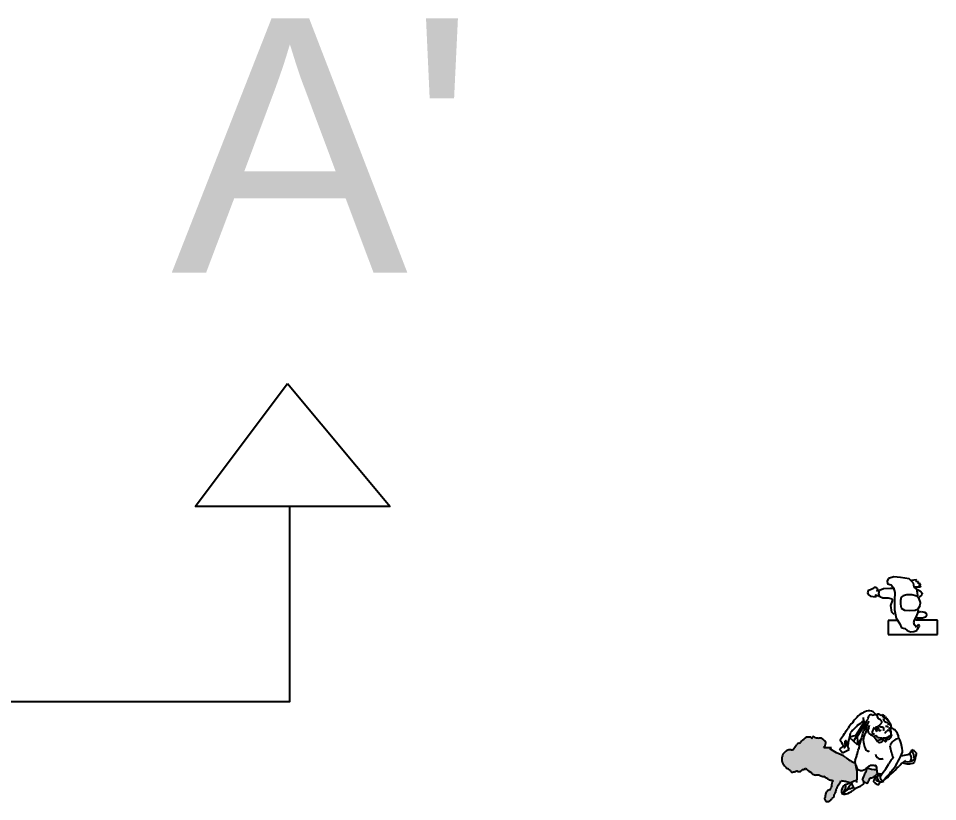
# Model space of a CAD drawing. Header units: millimetres. Extents: x -17017 to 2697, y 1903 to 18260.
# Drawn here: x -16985.793 to -16983.882, y 18221.517 to 18223.145 of the extents above; entities that cross this region are included whole.
import ezdxf

# ---------------------------------------------------------------- set-up
doc = ezdxf.new("R2010")
doc.units = ezdxf.units.MM
doc.linetypes.add('0', pattern=[0])
for name, color, linetype in [('BONGDO', 8, 'Continuous'), ('DIEN HOA', 111, 'Continuous'), ('DIENHOA', 3, 'Continuous'), ('NET 01', 8, 'Continuous')]:
    doc.layers.add(name, color=color, linetype=linetype)
doc.styles.get("Standard").update_dxf_attribs({"font": 'arial.ttf'})

# ---------------------------------------------------------------- blocks, each defined once
blk = doc.blocks.new('n40')
at = {"layer": 'BONGDO'}
h = blk.add_hatch(color=256, dxfattribs=at)
h.dxf.hatch_style = 1
h.paths.add_polyline_path([(-259.3, -315.7, 0.039967), (-246.9, -317.3, -0.002899), (-187.3, -293.3, 0.069544), (-184.1, -270.4, 0.079816), (-197.2, -137.4, 0.084803), (-204.6, -113.3, -0.128744), (-304.9, -52.6, 0.038332), (-398.6, -7.2, 0.041055), (-469.5, 31.1), (-452.5, 42.5), (-529.1, 43.9, 0.064319), (-510.6, 95, 0.383956), (-524.8, 117.7, 0.058824), (-550.4, 140.4, 0.077133), (-584.4, 144.6, -0.101584), (-635.5, 157.4, 0.57784), (-649.6, 153.6, -0.048524), (-654.8, 138.2, -0.010786), (-664.3, 154.4, 0.030928), (-710.1, 153, 0.069853), (-728.2, 144.4, 0.026844), (-773.1, 100.5, -0.112569), (-789.3, 92.9, 0.08305), (-816.5, 73.4, -0.02763), (-849.9, 27.1, -0.125502), (-871.8, 22.8, 0.102014), (-915.2, 16.1, 0.080802), (-955.8, -22.5, 0.073018), (-968.7, -73.8, 0.169454), (-946.3, -132.4, 0.028026), (-913.6, -171.1, -0.073596), (-897.7, -178.4, -0.098694), (-878.4, -192.2, 0.176809), (-873.6, -202.9, 0.332801), (-854.7, -209, 0.020091), (-820.3, -202.1, -0.133624), (-804.4, -197.8, 0.083266), (-791, -202.5, 0.13574), (-776.8, -203.4, 0.11234), (-772.1, -200.4, -0.255573), (-734.2, -182.7), (-731.7, -187.4), (-724.3, -169.4, 0.029125), (-672.3, -206.1, -0.017228), (-651.5, -225.1, 0.107017), (-618.2, -239.3, -0.107527), (-571.3, -245.3, 0.034553), (-531.5, -255.9, -0.057499), (-475.7, -288.6, 0.092802), (-441.8, -291), (-435.3, -302.9, 0.023796), (-447.2, -315.9, 0.014832), (-453, -366.6, -0.050597), (-465.3, -391.7, 0.010868), (-489.4, -401.3, 0.129645), (-514.5, -438.8, 0.088881), (-514, -450, -0.134853), (-513.4, -463.4, -0.260923), (-518.5, -472.5, 0.313143), (-523.1, -485.9, 0.147099), (-509.2, -512.6, 0.086816), (-481.3, -514.8, 0.043559), (-458.3, -501.9, 0.041477), (-449.2, -484.3, -0.008932), (-429.4, -470.4, 0.102894), (-421.9, -444.7), (-421.8, -439, -0.394565), (-418.7, -434.5, 0.078736), (-410.7, -421.7, -0.032515), (-404.3, -392.2, 0.002261), (-377.5, -342.5, 0.080784), (-352.6, -295.6, 0.019001), (-305.3, -303.4, 0.00541)])
h.paths.add_polyline_path([(-85.3, -164.5, 0.001221), (-86.1, -165.1, -0.076479), (-86.1, -187.1, -0.101525), (-103.6, -223.6, -0.019471), (-128.5, -288, -0.249591), (-115, -317, -0.079532), (-92.4, -320.8, 0.197051), (-73.6, -319.4, 0.02), (-51.1, -267.1, 0.151428), (-18.1, -262.4, 0.125193), (5.9, -242.7, -0.122194), (36.7, -226, -0.242737), (20.3, -206.3, -0.063967), (16.9, -182.6, -0.084021)])
for p, q in [((-452.5, 42.5), (-529.1, 43.9)), ((-469.5, 31.1), (-452.5, 42.5)), ((-734.2, -182.7), (-731.7, -187.4)), ((-731.7, -187.4), (-724.3, -169.4)), ((16.9, -182.6), (23.8, -182.6)), ((36.7, -226), (44.1, -226)), ((-441.8, -291), (-435.3, -302.9)), ((-115, -317), (-118.4, -317)), ((-421.8, -439), (-421.9, -444.7))]:
    blk.add_line(p, q, dxfattribs=at)
for centre, radius, start, end in [((-797.9, 132.3), 40.3, 282.35351, 308.04417), ((-342.3, -294.8), 584.7, 131.30568, 137.45628), ((-688.6, 84.2), 72.1, 107.35234, 123.33543), ((-675.6, -216.1), 370.7, 88.24678, 95.33267), ((-283.7, 367.4), 436.2, 209.23219, 211.70408), ((-731.4, 172.7), 84, 335.79744, 346.57671), ((-641.4, 151.5), 8.41, 44.99663, 168.40557), ((-578.8, 275.4), 130.9, 244.36128, 267.56307), ((-581.1, 32.8), 111.9, 74.05282, 91.69548), ((-633.7, 20.9), 145.7, 41.63019, 55.09604), ((-530.3, 98.5), 20, 349.99317, 74.01154), ((-816.7, -127.8), 174.4, 124.37758, 142.85579), ((-877.2, -85.9), 108.9, 86.88948, 110.41384), ((-869.2, 67.9), 45.1, 267.2737, 295.34388), ((-1251.5, 352.1), 516.7, 321.01571, 327.34651), ((-744.4, 1.9), 101.5, 116.22959, 135.21959), ((-717.6, 140.8), 212, 332.78663, 347.50725), ((-666.9, -419.2), 491.7, 56.92624, 66.33003), ((-787.4, -92.2), 182.2, 157.52002, 174.22479), ((-873.6, -71.1), 95.1, 181.68424, 220.15469), ((-647.4, -639.7), 679.7, 59.74063, 68.52137), ((-138.7, 108.6), 231.5, 224.11862, 253.46311), ((-584.8, 139.7), 452.5, 216.96109, 223.38249), ((-930.4, -228.5), 59.8, 56.89908, 73.73573), ((-922.6, -233.9), 60.8, 43.3028, 65.84882), ((-737, -226.1), 43.5, 86.31429, 143.65975), ((-383.6, 258.9), 547.3, 231.4924, 238.16542), ((19.3, 128.4), 310.9, 250.35383, 269.56492), ((-861.2, -191.1), 17.1, 183.69042, 223.79744), ((-860.1, -193.3), 16.6, 215.53053, 289.16049), ((-923.1, 222.5), 436.9, 279.01084, 283.61484), ((-804.4, -229.2), 31.4, 89.90579, 120.34983), ((-783.6, -160.4), 42.8, 240.93898, 259.97819), ((-782.4, -177.3), 26.7, 251.07072, 281.991), ((-781.1, -191.5), 12.6, 289.65861, 315.29746), ((-937.5, -517.2), 408.8, 45.59779, 49.54566), ((-601.9, -155.4), 85.5, 234.59049, 259.0239), ((-608.4, -350.1), 111.2, 70.51324, 95.06221), ((-474.2, 37), 298.5, 251.00826, 258.92411), ((-645.1, -514.2), 282.2, 53.09318, 66.25639), ((-714.7, -11.2), 711.3, 334.32472, 338.90771), ((-42.2, -211.7), 56.2, 260.90911, 295.3522), ((-45, -205.4), 63, 295.20264, 323.74615), ((54.9, -296.6), 72.9, 104.40896, 132.27565), ((-452.4, -199.4), 92.2, 255.38303, 276.59085), ((-583.1, -318.5), 138.7, 328.13024, 339.71632), ((403.3, -439.4), 859.3, 171.74157, 175.14061), ((-304, -434.1), 185.6, 134.99202, 140.44471), ((-5892, 2590.4), 6245.9, 331.47543, 331.99368), ((-509.3, -242.4), 165.4, 322.78189, 340.93203), ((-225.8, 322.9), 631.3, 258.45652, 262.76832), ((286.4, 1816.9), 2201.3, 254.40809, 255.64789), ((-243.5, -239), 78.4, 258.36705, 269.40268), ((-115.5, -389.5), 72.5, 71.45354, 89.64269), ((-84.8, -297.1), 24.9, 251.99468, 296.58422), ((-511.2, -482.5), 12.4, 121.86443, 196.05823), ((-524.1, -463.4), 10.7, 306.86713, 0), ((-482.9, -442.9), 31.9, 172.56815, 192.8848), ((-430.9, -467.7), 88.5, 131.34606, 160.89366), ((-538.1, -457.7), 25.3, 346.93037, 17.65112), ((-255.8, -950.3), 596.6, 110.55491, 113.04552), ((-50, -1031.4), 677.3, 124.07068, 126.11769), ((-487.4, -439.5), 65.7, 331.98939, 355.48834), ((-417.9, -438.4), 3.97, 102.12281, 188.25259), ((-455.2, -402.8), 48.4, 318.9892, 336.99692), ((-181.5, -456.3), 231.8, 163.96666, 171.41587), ((-471.6, -476.1), 52.4, 190.73953, 224.21217), ((-489.1, -434.2), 81, 255.67811, 275.52501), ((-543.4, -376.5), 151.5, 294.17781, 304.15447), ((-560, -438.4), 119.9, 327.99306, 337.49346)]:
    blk.add_arc(centre, radius, start, end, dxfattribs=at)
at = {"layer": 'DIENHOA'}
for p, q in [((-196.6, 170.3), (-108.3, 313.3)), ((-183.4, 158.6), (-97.9, 297.1)), ((43.5, 231.1), (40.6, 217.5)), ((40.6, 217.5), (53.7, 228.7)), ((47.4, 267.3), (62.5, 260.9)), ((53.7, 228.7), (64, 222.4)), ((62.5, 260.9), (75.7, 262.9)), ((75.7, 262.9), (90.8, 255.1)), ((169.4, 186.8), (166.5, 256)), ((-181.5, 76.3), (-264.1, 149.7)), ((-187.8, 167.4), (-222.5, 112.8)), ((-181.5, 76.3), (-144.3, 133.4)), ((-12.4, 163.1), (18.6, 118.4)), ((18.6, 118.4), (88.9, 138.4)), ((110.8, 143.3), (171.3, 173.1)), ((169.4, 186.8), (171.3, 173.1)), ((-325.7, 59.9), (-369.5, 33.2)), ((-369.5, 33.2), (-337.7, -9.9)), ((-337.7, -9.9), (-267.7, 24.7)), ((-288.1, 78.3), (-305.1, 67.1)), ((-267.7, 24.7), (-288.1, 78.3)), ((391.7, 22.8), (383.6, 17.7)), ((-10.4, -284.2), (-13.1, -308.9)), ((-13.1, -308.9), (-3.9, -309.9)), ((-3.9, -309.9), (-0.4, -322.3)), ((-0.4, -322.3), (9.2, -325)), ((9.2, -325), (11.9, -329.5)), ((11.9, -329.5), (36, -340.8)), ((36, -340.8), (42.5, -335.7)), ((42.5, -335.7), (49.4, -316.1)), ((49.4, -316.1), (49.2, -308.4)), ((-287.9, -393.2), (-343.1, -430))]:
    blk.add_line(p, q, dxfattribs=at)
for centre, radius, start, end in [((-66.3, 263), 155.1, 109.68584, 141.15216), ((-60.6, 335.7), 93.5, 85.22039, 128.28319), ((-37.5, 357), 31.4, 108.05829, 168.23173), ((-61.9, 345.9), 83.4, 32.12887, 83.74752), ((-40.6, 351.9), 35.6, 68.01526, 100.84033), ((-28.9, 491.2), 106.4, 270.90938, 288.30106), ((6.9, 379), 11.4, 49.83268, 102.09478), ((41.4, 338.9), 55.9, 101.97616, 119.13601), ((6.7, 366.8), 22.2, 12.50232, 70.1148), ((33.2, 368.6), 25.2, 63.4349, 97.64042), ((33.3, 356.6), 36.4, 51.00895, 72.1051), ((65.9, 448.3), 64.2, 261.25382, 278.74618), ((76.8, 356.4), 28.5, 61.55702, 92.17488), ((7.9, 67.4), 338.6, 135.54405, 147.48159), ((39.4, 123.6), 327.6, 133.74226, 146.48997), ((-555.6, 842.8), 678, 303.6375, 310.29425), ((-66.3, 351.1), 56.9, 173.59535, 206.57078), ((-252.4, 219.1), 172.2, 27.77848, 38.24107), ((-18.6, 277.3), 81.1, 163.83026, 187.49378), ((5.2, 276.3), 104.4, 151.72052, 166.93071), ((-140.6, 398.2), 90.2, 306.65616, 319.39408), ((-43.4, 264.9), 41.6, 136.46886, 169.34013), ((-124.1, 337.7), 67, 318.87531, 344.64989), ((-117.1, 359.1), 49, 336.42533, 5.0295), ((-17.9, 368.1), 46.4, 351.09591, 4.3987), ((50.2, 363), 22.3, 185.26205, 234.28281), ((-86.2, 423.7), 196.8, 305.94502, 322.67453), ((-27.8, 199.9), 158.9, 55.12249, 65.85442), ((46.1, 311.5), 25.2, 343.59224, 48.01273), ((35.1, 248.9), 126.8, 36.4839, 71.56502), ((138.2, 361.3), 55.6, 194.64186, 267.37605), ((50.2, 309.3), 82.5, 47.04535, 60.89979), ((272, 478.3), 198, 213.26756, 221.63348), ((66.9, 293.8), 77.8, 30.64872, 42.84411), ((126, 236.3), 55.1, 37.9528, 84.94274), ((175.9, 342.8), 43, 192.4888, 213.69002), ((-0.7, 192.4), 189.3, 27.36816, 41.94844), ((-1755, 1205.7), 1759.9, 322.49421, 327.08471), ((-242.4, 192.1), 16.3, 159.77049, 200.22951), ((278.9, -285.3), 722.1, 134.99283, 138.00773), ((-477.7, 516.6), 381.3, 310.20091, 321.3332), ((-483.6, 323.4), 382.4, 338.03215, 345.10947), ((301.3, 99.8), 433.7, 157.3607, 163.20694), ((-40.3, 145.9), 75.3, 135.0096, 153.50083), ((-47.7, 278.6), 52.7, 192.95341, 217.14663), ((-176.9, 236.6), 91.3, 335.84515, 3.17877), ((-107.7, 221.8), 30.7, 27.47439, 54.15567), ((-152.3, 266.4), 68.2, 341.69675, 5.19442), ((-48.4, 248.8), 34.5, 201.7877, 227.60251), ((-11.5, 213.7), 63.4, 143.3257, 169.30078), ((-108.4, 206.4), 40.5, 348.69009, 24.72956), ((-67.2, 189.8), 8.81, 29.05456, 100.253), ((-154.5, 280.4), 96.5, 342.65369, 0), ((55.7, 324.2), 173.7, 228.49277, 239.45238), ((-4.8, 204.2), 24.4, 168.17853, 215.00577), ((1035.6, -188.2), 1136.1, 156.87352, 159.52374), ((67.8, 247.3), 61.6, 166.78728, 212.13733), ((10.8, 319.8), 58.5, 267.09538, 288.43498), ((14.2, 220.7), 6.29, 284.03627, 30.2965), ((80, 232.2), 61, 148.7193, 187.88312), ((182.5, 324.7), 167.6, 201.86313, 213.94872), ((45.3, 239.7), 48, 335.05063, 18.67667), ((33.9, 271.8), 102.5, 312.39749, 327.72985), ((115.7, 231.2), 35.5, 42.11225, 99.46234), ((147.5, 186), 41, 101.03444, 130.91444), ((139.6, 283.9), 57.6, 270, 286.7318), ((156.6, 262.7), 16.4, 207.89722, 242.10266), ((148, 240.6), 7.72, 2.63198, 83.41804), ((339.3, 209.9), 178.8, 163.47808, 175.21959), ((-149.9, 137.1), 323.1, 8.83934, 15.75114), ((144.2, 269.6), 25.3, 339.55985, 23.00971), ((229.7, 305.4), 76.3, 215.83353, 250.41834), ((104.6, 128.8), 144.4, 5.1378, 46.46447), ((-339.1, 125.6), 21.5, 156.49031, 231.58892), ((-556.3, -34.8), 249.3, 19.57765, 35.17047), ((-301.2, 105.3), 11.7, 51.07946, 183.72398), ((-201.5, 113.1), 111.8, 184.3998, 197.82252), ((-366.4, 95.7), 74.9, 355.36338, 14.43724), ((-435.8, 103.2), 161.2, 347.8177, 1.97543), ((-83, 81), 193.7, 159.22299, 171.76972), ((-324.9, 179.2), 67.5, 334.15159, 6.20499), ((-196.1, 29.4), 138.2, 86.56723, 119.49319), ((-310.3, 113.1), 134, 344.06226, 23.92156), ((-24.4, 59.5), 136.6, 157.79061, 174.14593), ((1084.5, -243.7), 1285.4, 160.73809, 163.97276), ((-18.2, 129.4), 102.6, 150.74699, 195.60392), ((367.6, 180.4), 491, 189.20908, 196.73062), ((-72.7, 80.7), 102.1, 53.61559, 66.89455), ((-8.4, 273.9), 85.3, 258.92978, 273.08838), ((-33.2, 244.4), 84.2, 284.49465, 299.57789), ((-6.4, 138.3), 36, 22.61983, 65.89194), ((51.3, 137.1), 37.6, 209.77617, 2.00955), ((120.4, 669.9), 526.2, 259.76065, 265.60129), ((55.1, 542.6), 398.1, 273.59168, 279.67337), ((110.1, 124.6), 14.2, 169.49299, 260.94209), ((106.2, 120.2), 14.4, 0.9254, 87.06432), ((110.1, 120.9), 10.5, 257.62684, 357.51045), ((135.1, 170.3), 36.3, 228.04528, 4.34323), ((36, 330.6), 200, 295.48977, 305.90978), ((144.4, 192.8), 25.7, 290.21237, 346.32872), ((268.1, 26), 117.4, 99.62959, 161.58158), ((2.4, 1.2), 283.4, 359.26793, 29.74114), ((-314.8, 56.6), 10.3, 229.93494, 339.29981), ((-361.4, 60.1), 56.7, 352.72639, 19.32908), ((-266.8, 91.4), 25, 183.87828, 242.59828), ((-100.9, -31.3), 85.6, 153.65455, 175.60276), ((-386.1, 87.4), 223.5, 338.8452, 345.40862), ((-94.8, 18.5), 76, 157.57856, 170.54079), ((-232.9, 73.3), 72.6, 339.23411, 0.16295), ((-62.4, 50.8), 41.8, 196.31349, 258.50329), ((-67.4, 25.2), 15.7, 257.73124, 317.33092), ((866.5, 177.6), 719, 189.16524, 199.54926), ((208.1, 106), 196.4, 321.77039, 333.29508), ((246.9, -72.8), 163.9, 359.54742, 33.49944), ((330.8, -84.7), 123.5, 41.75599, 60.46654), ((-178.4, -98.3), 30.4, 154.51123, 201.79479), ((-5327, 1912.6), 5497, 338.68859, 339.07488), ((-283.1, -15), 97.4, 338.50511, 354.24969), ((62, -17.3), 55.1, 184.43976, 297.14892), ((205.4, -135.8), 61, 136.99498, 168.31235), ((254.4, -150.4), 109.2, 126.79024, 149.04007), ((-500.3, 313.7), 847.3, 324.28084, 338.09131), ((485.9, -348.1), 309.4, 122.85102, 140.11469), ((277.3, 188), 223, 268.61148, 286.65695), ((343.4, -4.5), 96.9, 248.74271, 314.09606), ((301, 86.1), 118.8, 289.80164, 301.13179), ((316, -58.8), 63.5, 322.70313, 42.95026), ((1846.4, -451.2), 1479.6, 163.32589, 166.64173), ((413.1, -17.8), 18.2, 330.75487, 57.31353), ((-271.3, -147.1), 74.7, 7.45122, 30.09761), ((-604.7, -244.8), 421.4, 356.52173, 14.77557), ((-307.4, -204.4), 128.9, 12.52474, 31.30038), ((-128.8, -108.1), 86.3, 232.3032, 256.7552), ((-148.1, -107.4), 84.7, 269.68778, 317.02474), ((-183.9, -162.6), 100.9, 322.76317, 345.95158), ((49.6, -337.4), 219.3, 116.4218, 128.22464), ((-157.4, -176.1), 72.1, 351.25321, 8.74679), ((-13.7, -497.7), 358.3, 88.82945, 95.49415), ((-6.4, -81.9), 57.5, 270, 283.42413), ((-9.4, -160.7), 28.1, 347.1542, 54.28421), ((110.8, -181.1), 93.9, 171.32969, 195.53528), ((-2330.6, 1503.3), 2962.8, 323.55971, 326.69778), ((-1199.2, 1253.3), 2016, 309.64844, 315.89787), ((9251.1, -7999), 11969.5, 139.21924, 139.96097), ((346.3, 18.4), 141.3, 245.59076, 295.33478), ((-267.6, -270.4), 83.5, 338.42988, 0), ((-941.7, 63.2), 885.8, 336.64293, 341.10485), ((32.2, -314), 52, 125.67113, 144.93292), ((206.7, -438), 266.3, 136.89607, 140.34893), ((30.2, -273.4), 28.4, 169.09177, 209.1713), ((-146.1, -377.1), 199.3, 30.98452, 37.40954), ((47.7, -200.2), 28, 192.37674, 271.85469), ((45.6, -279.9), 32.9, 80.94498, 135.91971), ((88, -254.9), 66.1, 181.88023, 234.27194), ((46.2, -295.8), 67.6, 70.26792, 87.95391), ((111.2, -238.1), 61.2, 188.74746, 197.5741), ((90.9, -260.9), 38.2, 173.54579, 264.42771), ((-283.9, -400.1), 63, 104.41977, 165.57608), ((-276.1, -375.9), 31.6, 151.92579, 192.88384), ((-287.7, -352.9), 18.2, 130.81303, 206.56551), ((1849.4, -5446.1), 5540.7, 111.56681, 112.82109), ((-82.7, -493.2), 228.2, 134.32898, 154.00936), ((170.5, -1731.5), 1414.6, 106.00805, 108.90554), ((-161.2, -313.2), 82.7, 181.96342, 235.66873), ((-122.2, -499.5), 145.8, 119.62333, 136.46673), ((-251.1, -178.1), 202.7, 286.25909, 296.47934), ((-162.1, -314.3), 30.7, 154.65222, 182.72632), ((-313.3, -73.3), 324.4, 298.07076, 306.31696), ((-149.1, -315.1), 34.1, 324.86385, 52.89873), ((38.9, -254.2), 47.1, 224.55562, 272.3384), ((62.3, -245.4), 64.4, 258.45925, 299.16393), ((76.5, -333.5), 36.2, 61.6376, 72.81636), ((-272.7, -404.8), 75, 164.24774, 199.44775), ((-317.2, -392.3), 45.8, 235.00993, 288.73103), ((-304.8, -407.8), 19.5, 150.9944, 205.54534), ((-283.1, -454.3), 68, 113.11, 124.6453), ((-300.6, -423.9), 20.7, 150.84548, 193.09145), ((-302.9, -405.7), 29.1, 231.93825, 282.64109), ((-297.9, -390.9), 12, 138.81202, 184.31559), ((-348.9, -246.5), 194.7, 283.79852, 308.42602)]:
    blk.add_arc(centre, radius, start, end, dxfattribs=at)
blk = doc.blocks.new('Arch.Space.People8754')
at = {"layer": 'DIEN HOA', "linetype": 'Continuous'}
for p, q in [((120.523, 137.4437), (120.511, 137.4176)), ((120.5812, 137.4597), (120.523, 137.4437)), ((120.6473, 137.4537), (120.5812, 137.4597)), ((120.7395, 137.4397), (120.6473, 137.4537)), ((120.7836, 137.3956), (120.7395, 137.4397)), ((120.3767, 137.3475), (120.3586, 137.3335)), ((120.3947, 137.3475), (120.3767, 137.3475)), ((120.4108, 137.3375), (120.3947, 137.3475)), ((120.511, 137.4176), (120.515, 137.3876)), ((120.515, 137.3876), (120.5531, 137.3756)), ((120.5531, 137.3756), (120.5772, 137.3455)), ((120.5772, 137.3455), (120.5912, 137.2974)), ((120.8117, 137.4276), (120.7636, 137.4216)), ((120.7917, 137.3515), (120.7836, 137.3956)), ((120.8177, 137.3315), (120.7917, 137.3515)), ((120.7937, 137.3555), (120.8558, 137.3575)), ((120.8077, 137.4116), (120.8177, 137.4216)), ((120.8358, 137.4096), (120.8077, 137.4116)), ((120.8177, 137.4216), (120.8117, 137.4276)), ((120.8298, 137.3936), (120.8358, 137.4016)), ((120.8538, 137.3876), (120.8298, 137.3936)), ((120.8358, 137.4016), (120.8358, 137.4096)), ((120.8378, 137.3736), (120.8558, 137.3776)), ((120.8598, 137.3675), (120.8378, 137.3736)), ((120.8558, 137.3776), (120.8538, 137.3876)), ((120.8558, 137.3575), (120.8598, 137.3675)), ((120.3125, 137.3175), (120.3045, 137.2934)), ((120.3045, 137.2934), (120.3145, 137.2754)), ((120.3386, 137.3255), (120.3125, 137.3175)), ((120.3145, 137.2754), (120.3386, 137.2594)), ((120.3586, 137.3335), (120.3386, 137.3255)), ((120.3386, 137.2594), (120.3646, 137.2554)), ((120.3646, 137.2554), (120.3887, 137.2534)), ((120.3867, 137.2714), (120.4228, 137.2634)), ((120.3967, 137.2614), (120.3867, 137.2714)), ((120.3887, 137.2534), (120.3967, 137.2614)), ((120.4007, 137.3135), (120.4148, 137.3215)), ((120.4228, 137.3135), (120.4007, 137.3135)), ((120.4148, 137.3215), (120.4108, 137.3375)), ((120.4228, 137.2854), (120.4308, 137.3215)), ((120.4348, 137.2534), (120.4228, 137.2854)), ((120.4308, 137.3215), (120.4729, 137.3375)), ((120.4649, 137.2374), (120.4348, 137.2534)), ((120.4729, 137.3375), (120.5451, 137.3415)), ((120.5451, 137.3415), (120.5812, 137.3415)), ((120.5912, 137.2974), (120.5872, 137.2173)), ((120.6553, 137.2474), (120.6473, 137.2153)), ((120.6774, 137.2634), (120.6553, 137.2474)), ((120.7155, 137.2734), (120.6774, 137.2634)), ((120.7656, 137.2734), (120.7155, 137.2734)), ((120.8197, 137.2574), (120.7656, 137.2734)), ((120.8257, 137.2934), (120.8177, 137.3315)), ((120.8418, 137.2313), (120.8197, 137.2574)), ((120.8257, 137.3275), (120.8558, 137.3115)), ((120.8298, 137.2634), (120.8257, 137.2934)), ((120.8698, 137.2734), (120.8438, 137.2494)), ((120.8558, 137.3115), (120.8739, 137.2894)), ((120.8739, 137.2894), (120.8698, 137.2734)), ((120.523, 137.2394), (120.4649, 137.2374)), ((120.5651, 137.2293), (120.523, 137.2394)), ((120.5491, 137.1632), (120.5651, 137.2113)), ((120.5591, 137.0931), (120.5491, 137.1632)), ((120.5651, 137.2113), (120.5651, 137.2293)), ((120.5872, 137.2173), (120.5872, 137.1152)), ((120.6473, 137.2153), (120.6473, 137.1773)), ((120.6473, 137.1773), (120.6573, 137.1332)), ((120.8338, 137.1272), (120.8538, 137.1612)), ((120.8578, 137.1933), (120.8418, 137.2313)), ((120.8538, 137.1612), (120.8578, 137.1933)), ((120.5832, 137.0691), (120.5591, 137.0931)), ((120.5872, 137.1152), (120.6052, 137.031)), ((120.6573, 137.1332), (120.6894, 137.1132)), ((120.6894, 137.1132), (120.7456, 137.1092)), ((120.7456, 137.1092), (120.7997, 137.1132)), ((120.7997, 137.1132), (120.8338, 137.1272)), ((120.8117, 137.039), (120.8277, 137.0811)), ((120.8277, 137.0811), (120.8358, 137.1172)), ((120.8338, 137.0911), (120.8638, 137.1011)), ((120.8638, 137.1011), (120.8979, 137.0931)), ((120.8979, 137.0931), (120.916, 137.0831)), ((120.92, 137.0631), (120.9079, 137.0411)), ((120.916, 137.0831), (120.92, 137.0631)), ((120.6112, 137.005), (120.519, 137.005)), ((120.519, 137.005), (120.519, 136.8588)), ((120.6052, 137.031), (120.6413, 136.9729)), ((120.6413, 136.9729), (120.6593, 136.9309)), ((120.7877, 136.985), (120.7937, 137.011)), ((120.7937, 136.9609), (120.7877, 136.985)), ((120.7937, 137.011), (120.8117, 137.039)), ((120.8077, 136.9489), (120.7937, 136.9609)), ((121.0342, 137.011), (120.8077, 137.011)), ((120.8759, 137.031), (120.8177, 137.029)), ((120.8338, 136.9609), (120.8257, 136.9549)), ((120.8458, 136.9549), (120.8338, 136.9609)), ((120.9079, 137.0411), (120.8759, 137.031)), ((121.0342, 136.8588), (121.0342, 137.011)), ((120.6593, 136.9309), (120.6934, 136.9229)), ((120.6934, 136.9229), (120.7175, 136.9008)), ((120.7175, 136.9008), (120.7516, 136.8888)), ((120.7516, 136.8888), (120.7877, 136.8908)), ((120.7877, 136.8908), (120.8177, 136.9028)), ((120.8137, 136.9329), (120.8077, 136.9489)), ((120.8197, 136.9469), (120.8137, 136.9329)), ((120.8177, 136.9028), (120.8257, 136.9169)), ((120.8257, 136.9549), (120.8197, 136.9469)), ((120.8257, 136.9169), (120.8358, 136.9329)), ((120.8358, 136.9329), (120.8458, 136.9429)), ((120.8458, 136.9429), (120.8458, 136.9549)), ((120.519, 136.8588), (121.0342, 136.8588))]:
    blk.add_line(p, q, dxfattribs=at)

msp = doc.modelspace()

# ---------------------------------------------------------------- linework, layer by layer
at = {"layer": 'NET 01', "linetype": 'ByBlock'}
for p, q in [((-16985.4252, 18222.1305), (-16985.233, 18222.3857)), ((-16985.233, 18222.3857), (-16985.0198, 18222.1305)), ((-16985.0198, 18222.1305), (-16985.4252, 18222.1305))]:
    msp.add_line(p, q, dxfattribs=at)
msp.add_lwpolyline([(-17000.2755, 18221.7246), (-16985.2281, 18221.7246), (-16985.2281, 18222.1305)], dxfattribs=at)

# ---------------------------------------------------------------- block references
at = {"xscale": 0.2, "yscale": 0.2, "zscale": 0.2}
msp.add_blockref('Arch.Space.People8754', (-17008.0892, 18194.492), dxfattribs=at)
at = {"layer": 'DIEN HOA', "linetype": 'Continuous', "xscale": 0.0002, "yscale": 0.0002, "zscale": 0.0002}
msp.add_blockref('n40', (-16984.0126, 18221.6198), dxfattribs=at)

# ---------------------------------------------------------------- texts
at = {"layer": 'BONGDO', "linetype": '0', "insert": (-16985.4751, 18223.1448), "char_height": 0.5283, "attachment_point": 1}
msp.add_mtext_dynamic_manual_height_columns("A'", width=0.437689, gutter_width=2.6415, heights=[0], dxfattribs=at)

doc.saveas('drawing.dxf')
